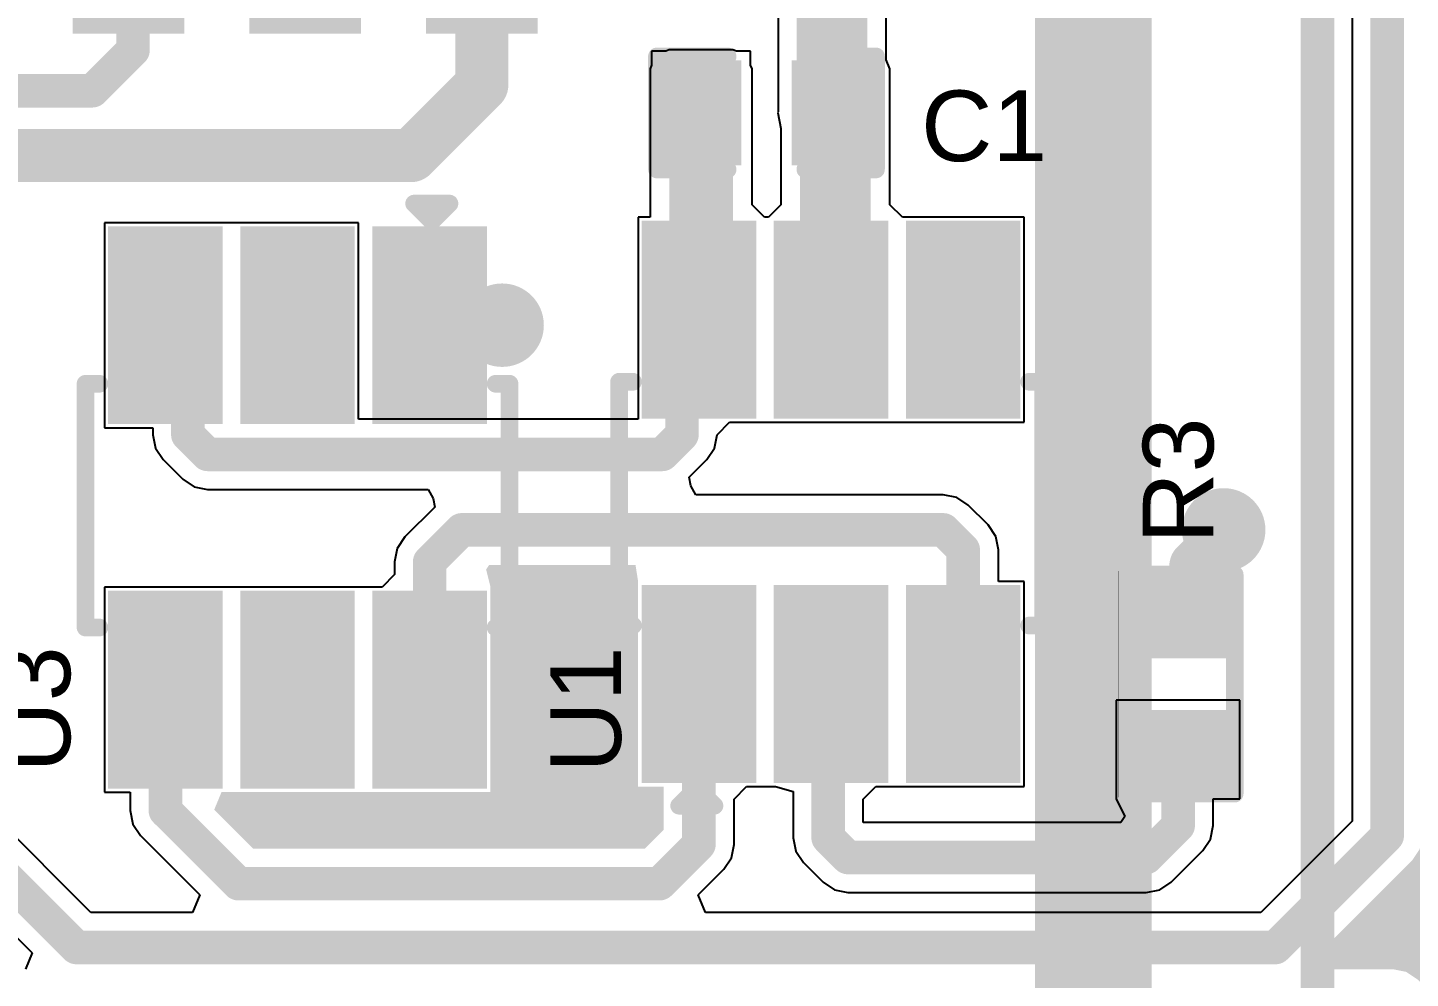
# Model space of a CAD drawing. Header units: inches. Extents: x -3 to 103, y 0 to 40.
# Drawn here: x 28.08 to 38.02, y 13.81 to 20.64 of the extents above; entities that cross this region are included whole.
import ezdxf

# ---------------------------------------------------------------- set-up
doc = ezdxf.new("R2010")
doc.units = ezdxf.units.IN
for name, color, linetype in [('Bottom Layer', 5, 'Continuous'), ('Bottom Solder', 6, 'Continuous'), ('Top Layer', 1, 'Continuous'), ('Top Overlay', 2, 'Continuous'), ('Top Paste', 8, 'Continuous'), ('Top Solder', 216, 'Continuous'), ('Via Holes', 16, 'Continuous')]:
    doc.layers.add(name, color=color, linetype=linetype)
doc.styles.add('Arial', font='', dxfattribs={"height": 0.2})
doc.styles.get('Arial').set_extended_font_data('Arial')

# ---------------------------------------------------------------- blocks, each defined once
blk = doc.blocks.new('SOT_23_6_22')
at = {"layer": 'Top Layer'}
for points in [[(-1.92, 1.26), (-0.7, 1.26), (-0.7, 0.64), (-1.92, 0.64)], [(0.7, 1.26), (1.92, 1.26), (1.92, 0.64), (0.7, 0.64)], [(-1.92, 0.31), (-0.7, 0.31), (-0.7, -0.31), (-1.92, -0.31)], [(0.7, 0.31), (1.92, 0.31), (1.92, -0.31), (0.7, -0.31)], [(-1.92, -0.64), (-0.7, -0.64), (-0.7, -1.26), (-1.92, -1.26)], [(0.7, -0.64), (1.92, -0.64), (1.92, -1.26), (0.7, -1.26)]]:
    blk.add_hatch(color=1, dxfattribs=at).paths.add_polyline_path(points)
at = {"layer": 'Top Paste'}
for points in [[(-1.92, 1.26), (-0.7, 1.26), (-0.7, 0.64), (-1.92, 0.64)], [(0.7, 1.26), (1.92, 1.26), (1.92, 0.64), (0.7, 0.64)], [(-1.92, 0.31), (-0.7, 0.31), (-0.7, -0.31), (-1.92, -0.31)], [(0.7, 0.31), (1.92, 0.31), (1.92, -0.31), (0.7, -0.31)], [(-1.92, -0.64), (-0.7, -0.64), (-0.7, -1.26), (-1.92, -1.26)], [(0.7, -0.64), (1.92, -0.64), (1.92, -1.26), (0.7, -1.26)]]:
    blk.add_hatch(color=8, dxfattribs=at).paths.add_polyline_path(points)
at = {"layer": 'Top Solder'}
for points in [[(-2.0216, 1.3616), (-0.5984, 1.3616), (-0.5984, 0.5384), (-2.0216, 0.5384)], [(0.5984, 1.3616), (2.0216, 1.3616), (2.0216, 0.5384), (0.5984, 0.5384)], [(-2.0216, 0.4116), (-0.5984, 0.4116), (-0.5984, -0.4116), (-2.0216, -0.4116)], [(0.5984, 0.4116), (2.0216, 0.4116), (2.0216, -0.4116), (0.5984, -0.4116)], [(-2.0216, -0.5384), (-0.5984, -0.5384), (-0.5984, -1.3616), (-2.0216, -1.3616)], [(0.5984, -0.5384), (2.0216, -0.5384), (2.0216, -1.3616), (0.5984, -1.3616)]]:
    blk.add_hatch(color=216, dxfattribs=at).paths.add_polyline_path(points)
at = {"layer": 'Top Overlay', "const_width": 0.127}
for points in [[(0.8636, 1.524), (-0.889, 1.524)], [(-0.889, 1.424), (-0.889, 1.524)], [(0.8636, 1.424), (0.8636, 1.524)], [(-2.0574, 0.9652), (-2.1844, 1.0922)], [(-2.1844, 0.8382), (-2.1844, 1.0922)], [(-2.1844, 0.8382), (-2.0574, 0.9652)], [(-0.889, -1.524), (-0.889, -1.424)], [(0.8636, -1.524), (0.8636, -1.424)], [(0.8636, -1.524), (-0.889, -1.524)]]:
    blk.add_lwpolyline(points, dxfattribs=at)
at = {"layer": 'Top Overlay', "const_width": 0.0635}
for points in [[(-0.9207, 1.524, 1), (-0.8572, 1.524, 1)], [(-0.9207, 1.524, 1), (-0.8572, 1.524, 1)], [(0.8318, 1.524, 1), (0.8953, 1.524, 1)], [(0.8318, 1.524, 1), (0.8953, 1.524, 1)], [(-0.9207, 1.424, 1), (-0.8572, 1.424, 1)], [(0.8318, 1.424, 1), (0.8953, 1.424, 1)], [(-2.2161, 1.0922, 1), (-2.1526, 1.0922, 1)], [(-2.2161, 1.0922, 1), (-2.1526, 1.0922, 1)], [(-2.0892, 0.9652, 1), (-2.0257, 0.9652, 1)], [(-2.0892, 0.9652, 1), (-2.0257, 0.9652, 1)], [(-2.2161, 0.8382, 1), (-2.1526, 0.8382, 1)], [(-2.2161, 0.8382, 1), (-2.1526, 0.8382, 1)], [(-0.9207, -1.424, 1), (-0.8572, -1.424, 1)], [(0.8318, -1.424, 1), (0.8953, -1.424, 1)], [(-0.9207, -1.524, 1), (-0.8572, -1.524, 1)], [(-0.9207, -1.524, 1), (-0.8572, -1.524, 1)], [(0.8318, -1.524, 1), (0.8953, -1.524, 1)], [(0.8318, -1.524, 1), (0.8953, -1.524, 1)]]:
    blk.add_lwpolyline(points, format="xyb", close=True, dxfattribs=at)
blk = doc.blocks.new('ESOP_8_23')
at = {"layer": 'Top Layer'}
for points in [[(-3.5085, 2.205), (-2.3085, 2.205), (-2.3085, 1.605), (-3.5085, 1.605)], [(2.3085, 2.205), (3.5085, 2.205), (3.5085, 1.605), (2.3085, 1.605)], [(-1.2, 1.65), (1.2, 1.65), (1.2, -1.65), (-1.2, -1.65)], [(-3.5085, 0.935), (-2.3085, 0.935), (-2.3085, 0.335), (-3.5085, 0.335)], [(2.3085, 0.935), (3.5085, 0.935), (3.5085, 0.335), (2.3085, 0.335)], [(-3.5085, -0.335), (-2.3085, -0.335), (-2.3085, -0.935), (-3.5085, -0.935)], [(2.3085, -0.335), (3.5085, -0.335), (3.5085, -0.935), (2.3085, -0.935)], [(-3.5085, -1.605), (-2.3085, -1.605), (-2.3085, -2.205), (-3.5085, -2.205)], [(2.3085, -1.605), (3.5085, -1.605), (3.5085, -2.205), (2.3085, -2.205)]]:
    blk.add_hatch(color=1, dxfattribs=at).paths.add_polyline_path(points)
at = {"layer": 'Top Paste'}
for points in [[(-3.5085, 2.205), (-2.3085, 2.205), (-2.3085, 1.605), (-3.5085, 1.605)], [(2.3085, 2.205), (3.5085, 2.205), (3.5085, 1.605), (2.3085, 1.605)], [(-1.2, 1.65), (1.2, 1.65), (1.2, -1.65), (-1.2, -1.65)], [(-3.5085, 0.935), (-2.3085, 0.935), (-2.3085, 0.335), (-3.5085, 0.335)], [(2.3085, 0.935), (3.5085, 0.935), (3.5085, 0.335), (2.3085, 0.335)], [(-3.5085, -0.335), (-2.3085, -0.335), (-2.3085, -0.935), (-3.5085, -0.935)], [(2.3085, -0.335), (3.5085, -0.335), (3.5085, -0.935), (2.3085, -0.935)], [(-3.5085, -1.605), (-2.3085, -1.605), (-2.3085, -2.205), (-3.5085, -2.205)], [(2.3085, -1.605), (3.5085, -1.605), (3.5085, -2.205), (2.3085, -2.205)]]:
    blk.add_hatch(color=8, dxfattribs=at).paths.add_polyline_path(points)
at = {"layer": 'Top Solder'}
for points in [[(-3.6101, 2.3066), (-2.2069, 2.3066), (-2.2069, 1.5034), (-3.6101, 1.5034)], [(2.2069, 2.3066), (3.6101, 2.3066), (3.6101, 1.5034), (2.2069, 1.5034)], [(-1.3016, 1.7516), (1.3016, 1.7516), (1.3016, -1.7516), (-1.3016, -1.7516)], [(-3.6101, 1.0366), (-2.2069, 1.0366), (-2.2069, 0.2334), (-3.6101, 0.2334)], [(2.2069, 1.0366), (3.6101, 1.0366), (3.6101, 0.2334), (2.2069, 0.2334)], [(-3.6101, -0.2334), (-2.2069, -0.2334), (-2.2069, -1.0366), (-3.6101, -1.0366)], [(2.2069, -0.2334), (3.6101, -0.2334), (3.6101, -1.0366), (2.2069, -1.0366)], [(-3.6101, -1.5034), (-2.2069, -1.5034), (-2.2069, -2.3066), (-3.6101, -2.3066)], [(2.2069, -1.5034), (3.6101, -1.5034), (3.6101, -2.3066), (2.2069, -2.3066)]]:
    blk.add_hatch(color=216, dxfattribs=at).paths.add_polyline_path(points)
at = {"layer": 'Top Overlay'}
for points, const_width in [([(-1.905, 2.5146), (-1.905, -2.5146)], 0.127), ([(-1.905, 2.5146), (1.8542, 2.5146)], 0.127), ([(1.8542, 2.5146), (1.8542, -2.5146)], 0.127), ([(-3.8772, 2.0494), (-3.8772, 1.7954)], 0.3), ([(-3.8772, 2.0494), (-3.7502, 1.9224)], 0.3), ([(-3.7502, 1.9224), (-3.8772, 1.7954)], 0.3), ([(-1.905, -2.5146), (1.8542, -2.5146)], 0.127)]:
    blk.add_lwpolyline(points, dxfattribs=dict(at, const_width=const_width))
for points, const_width in [([(-1.9367, 2.5146, 1), (-1.8733, 2.5146, 1)], 0.0635), ([(-1.9367, 2.5146, 1), (-1.8733, 2.5146, 1)], 0.0635), ([(1.8224, 2.5146, 1), (1.886, 2.5146, 1)], 0.0635), ([(1.8224, 2.5146, 1), (1.886, 2.5146, 1)], 0.0635), ([(-3.9522, 2.0494, 1), (-3.8022, 2.0494, 1)], 0.15), ([(-3.9522, 2.0494, 1), (-3.8022, 2.0494, 1)], 0.15), ([(-3.8252, 1.9224, 1), (-3.6752, 1.9224, 1)], 0.15), ([(-3.8252, 1.9224, 1), (-3.6752, 1.9224, 1)], 0.15), ([(-3.9522, 1.7954, 1), (-3.8022, 1.7954, 1)], 0.15), ([(-3.9522, 1.7954, 1), (-3.8022, 1.7954, 1)], 0.15), ([(-1.9367, -2.5146, 1), (-1.8733, -2.5146, 1)], 0.0635), ([(-1.9367, -2.5146, 1), (-1.8733, -2.5146, 1)], 0.0635), ([(1.8224, -2.5146, 1), (1.886, -2.5146, 1)], 0.0635), ([(1.8224, -2.5146, 1), (1.886, -2.5146, 1)], 0.0635)]:
    blk.add_lwpolyline(points, format="xyb", close=True, dxfattribs=dict(at, const_width=const_width))
blk = doc.blocks.new('SOT_23_6_24')
at = {"layer": 'Top Layer'}
for points in [[(-1.92, 1.26), (-0.7, 1.26), (-0.7, 0.64), (-1.92, 0.64)], [(0.7, 1.26), (1.92, 1.26), (1.92, 0.64), (0.7, 0.64)], [(-1.92, 0.31), (-0.7, 0.31), (-0.7, -0.31), (-1.92, -0.31)], [(0.7, 0.31), (1.92, 0.31), (1.92, -0.31), (0.7, -0.31)], [(-1.92, -0.64), (-0.7, -0.64), (-0.7, -1.26), (-1.92, -1.26)], [(0.7, -0.64), (1.92, -0.64), (1.92, -1.26), (0.7, -1.26)]]:
    blk.add_hatch(color=1, dxfattribs=at).paths.add_polyline_path(points)
at = {"layer": 'Top Paste'}
for points in [[(-1.92, 1.26), (-0.7, 1.26), (-0.7, 0.64), (-1.92, 0.64)], [(0.7, 1.26), (1.92, 1.26), (1.92, 0.64), (0.7, 0.64)], [(-1.92, 0.31), (-0.7, 0.31), (-0.7, -0.31), (-1.92, -0.31)], [(0.7, 0.31), (1.92, 0.31), (1.92, -0.31), (0.7, -0.31)], [(-1.92, -0.64), (-0.7, -0.64), (-0.7, -1.26), (-1.92, -1.26)], [(0.7, -0.64), (1.92, -0.64), (1.92, -1.26), (0.7, -1.26)]]:
    blk.add_hatch(color=8, dxfattribs=at).paths.add_polyline_path(points)
at = {"layer": 'Top Solder'}
for points in [[(-2.0216, 1.3616), (-0.5984, 1.3616), (-0.5984, 0.5384), (-2.0216, 0.5384)], [(0.5984, 1.3616), (2.0216, 1.3616), (2.0216, 0.5384), (0.5984, 0.5384)], [(-2.0216, 0.4116), (-0.5984, 0.4116), (-0.5984, -0.4116), (-2.0216, -0.4116)], [(0.5984, 0.4116), (2.0216, 0.4116), (2.0216, -0.4116), (0.5984, -0.4116)], [(-2.0216, -0.5384), (-0.5984, -0.5384), (-0.5984, -1.3616), (-2.0216, -1.3616)], [(0.5984, -0.5384), (2.0216, -0.5384), (2.0216, -1.3616), (0.5984, -1.3616)]]:
    blk.add_hatch(color=216, dxfattribs=at).paths.add_polyline_path(points)
at = {"layer": 'Top Overlay', "const_width": 0.127}
for points in [[(-0.889, 1.524), (0.8636, 1.524)], [(-0.889, 1.524), (-0.889, 1.424)], [(0.8636, 1.524), (0.8636, 1.424)], [(-2.1844, 1.0922), (-2.0574, 0.9652)], [(-2.1844, 1.0922), (-2.1844, 0.8382)], [(-2.0574, 0.9652), (-2.1844, 0.8382)], [(-0.889, -1.424), (-0.889, -1.524)], [(0.8636, -1.424), (0.8636, -1.524)], [(-0.889, -1.524), (0.8636, -1.524)]]:
    blk.add_lwpolyline(points, dxfattribs=at)
at = {"layer": 'Top Overlay', "const_width": 0.0635}
for points in [[(-0.9207, 1.524, 1), (-0.8572, 1.524, 1)], [(-0.9207, 1.524, 1), (-0.8572, 1.524, 1)], [(0.8318, 1.524, 1), (0.8953, 1.524, 1)], [(0.8318, 1.524, 1), (0.8953, 1.524, 1)], [(-0.9207, 1.424, 1), (-0.8572, 1.424, 1)], [(0.8318, 1.424, 1), (0.8953, 1.424, 1)], [(-2.2161, 1.0922, 1), (-2.1526, 1.0922, 1)], [(-2.2161, 1.0922, 1), (-2.1526, 1.0922, 1)], [(-2.0892, 0.9652, 1), (-2.0257, 0.9652, 1)], [(-2.0892, 0.9652, 1), (-2.0257, 0.9652, 1)], [(-2.2161, 0.8382, 1), (-2.1526, 0.8382, 1)], [(-2.2161, 0.8382, 1), (-2.1526, 0.8382, 1)], [(-0.9207, -1.424, 1), (-0.8572, -1.424, 1)], [(0.8318, -1.424, 1), (0.8953, -1.424, 1)], [(-0.9207, -1.524, 1), (-0.8572, -1.524, 1)], [(-0.9207, -1.524, 1), (-0.8572, -1.524, 1)], [(0.8318, -1.524, 1), (0.8953, -1.524, 1)], [(0.8318, -1.524, 1), (0.8953, -1.524, 1)]]:
    blk.add_lwpolyline(points, format="xyb", close=True, dxfattribs=at)
blk = doc.blocks.new('R___0402_73')
at = {"layer": 'Top Layer'}
for points in [[(-0.6985, -0.3175), (-0.6985, 0.3175), (-0.2413, 0.3175), (-0.2413, -0.3175)], [(0.2413, -0.3175), (0.2413, 0.3175), (0.6985, 0.3175), (0.6985, -0.3175)]]:
    blk.add_hatch(color=1, dxfattribs=at).paths.add_polyline_path(points)
at = {"layer": 'Top Paste'}
for points in [[(-0.6985, -0.3175), (-0.6985, 0.3175), (-0.2413, 0.3175), (-0.2413, -0.3175)], [(0.2413, -0.3175), (0.2413, 0.3175), (0.6985, 0.3175), (0.6985, -0.3175)]]:
    blk.add_hatch(color=8, dxfattribs=at).paths.add_polyline_path(points)
at = {"layer": 'Top Solder'}
for points in [[(-0.7535, -0.3725), (-0.7535, 0.3725), (-0.1863, 0.3725), (-0.1863, -0.3725)], [(0.1863, -0.3725), (0.1863, 0.3725), (0.7535, 0.3725), (0.7535, -0.3725)]]:
    blk.add_hatch(color=216, dxfattribs=at).paths.add_polyline_path(points)
at = {"layer": 'Top Overlay'}
for points, const_width in [([(-0.7874, -0.4064), (-0.7874, 0.4064)], 0.127), ([(0.7874, 0.4064), (-0.7874, 0.4064)], 0.127), ([(0.7874, -0.4064), (0.7874, 0.4064)], 0.127), ([(0.7874, -0.4064), (-0.7874, -0.4064)], 0.127), ([(0.8128, -0.4318), (-0.8128, -0.4318)], 0.00323)]:
    blk.add_lwpolyline(points, dxfattribs=dict(at, const_width=const_width))
for points, const_width in [([(-0.8191, 0.4064, 1), (-0.7556, 0.4064, 1)], 0.0635), ([(-0.8191, 0.4064, 1), (-0.7556, 0.4064, 1)], 0.0635), ([(0.7556, 0.4064, 1), (0.8191, 0.4064, 1)], 0.0635), ([(0.7556, 0.4064, 1), (0.8191, 0.4064, 1)], 0.0635), ([(-0.8191, -0.4064, 1), (-0.7556, -0.4064, 1)], 0.0635), ([(-0.8191, -0.4064, 1), (-0.7556, -0.4064, 1)], 0.0635), ([(0.7556, -0.4064, 1), (0.8191, -0.4064, 1)], 0.0635), ([(0.7556, -0.4064, 1), (0.8191, -0.4064, 1)], 0.0635), ([(-0.8136, -0.4318, 1), (-0.812, -0.4318, 1)], 0.00161), ([(0.812, -0.4318, 1), (0.8136, -0.4318, 1)], 0.00161)]:
    blk.add_lwpolyline(points, format="xyb", close=True, dxfattribs=dict(at, const_width=const_width))
blk = doc.blocks.new('____0402_134')
at = {"layer": 'Top Layer'}
for points in [[(-0.6985, -0.3175), (-0.6985, 0.3175), (-0.2413, 0.3175), (-0.2413, -0.3175)], [(0.2413, -0.3175), (0.2413, 0.3175), (0.6985, 0.3175), (0.6985, -0.3175)]]:
    blk.add_hatch(color=1, dxfattribs=at).paths.add_polyline_path(points)
at = {"layer": 'Top Paste'}
for points in [[(-0.6985, -0.3175), (-0.6985, 0.3175), (-0.2413, 0.3175), (-0.2413, -0.3175)], [(0.2413, -0.3175), (0.2413, 0.3175), (0.6985, 0.3175), (0.6985, -0.3175)]]:
    blk.add_hatch(color=8, dxfattribs=at).paths.add_polyline_path(points)
at = {"layer": 'Top Solder'}
for points in [[(-0.7585, -0.3775), (-0.7585, 0.3775), (-0.1813, 0.3775), (-0.1813, -0.3775)], [(0.1813, -0.3775), (0.1813, 0.3775), (0.7585, 0.3775), (0.7585, -0.3775)]]:
    blk.add_hatch(color=216, dxfattribs=at).paths.add_polyline_path(points)
at = {"layer": 'Top Overlay', "const_width": 0.127}
for points in [[(-0.2794, 0.4064), (-0.7874, 0.4064)], [(-0.7874, 0.4064), (-0.7874, -0.4064)], [(0.7874, 0.4064), (0.2794, 0.4064)], [(0.7874, 0.4064), (0.7874, -0.4064)], [(-0.2794, -0.4064), (-0.7874, -0.4064)], [(0.7874, -0.4064), (0.2794, -0.4064)]]:
    blk.add_lwpolyline(points, dxfattribs=at)
at = {"layer": 'Top Overlay', "const_width": 0.0635}
for points in [[(-0.8191, 0.4064, 1), (-0.7556, 0.4064, 1)], [(-0.8191, 0.4064, 1), (-0.7556, 0.4064, 1)], [(-0.3111, 0.4064, 1), (-0.2477, 0.4064, 1)], [(0.2477, 0.4064, 1), (0.3111, 0.4064, 1)], [(0.7556, 0.4064, 1), (0.8191, 0.4064, 1)], [(0.7556, 0.4064, 1), (0.8191, 0.4064, 1)], [(-0.8191, -0.4064, 1), (-0.7556, -0.4064, 1)], [(-0.8191, -0.4064, 1), (-0.7556, -0.4064, 1)], [(-0.3111, -0.4064, 1), (-0.2477, -0.4064, 1)], [(0.2477, -0.4064, 1), (0.3111, -0.4064, 1)], [(0.7556, -0.4064, 1), (0.8191, -0.4064, 1)], [(0.7556, -0.4064, 1), (0.8191, -0.4064, 1)]]:
    blk.add_lwpolyline(points, format="xyb", close=True, dxfattribs=at)

msp = doc.modelspace()

# ---------------------------------------------------------------- hatches: boundary and pattern name
at = {"layer": 'Bottom Layer'}
msp.add_hatch(color=5, dxfattribs=at).paths.add_polyline_path([(35.1863, 28.7703), (35.2913, 28.7001), (35.4152, 28.6755), (36.1587, 28.6755), (36.1587, 11.8445), (36.1587, 11.4196), (35.5298, 10.7908), (34.241, 10.7908), (34.241, 12.483), (34.2452, 12.5043), (34.2665, 12.5085), (34.6982, 12.5085), (35.3187, 13.129), (35.3187, 25.7571), (33.9651, 27.1107), (33.9517, 27.1306), (33.9471, 27.1542), (33.9471, 29.1206), (34.836, 29.1206)])
h = msp.add_hatch(color=5, dxfattribs=at)
edge = h.paths.add_edge_path()
edge.add_arc((31.4882, 18.5058), 0.3, 0, 360)
h = msp.add_hatch(color=5, dxfattribs=at)
edge = h.paths.add_edge_path()
edge.add_arc((36.6754, 17.0341), 0.3, 0, 360)
at = {"layer": 'Bottom Solder'}
h = msp.add_hatch(color=6, dxfattribs=at)
edge = h.paths.add_edge_path()
edge.add_arc((31.4882, 18.5058), 0.3, 0, 360)
h = msp.add_hatch(color=6, dxfattribs=at)
edge = h.paths.add_edge_path()
edge.add_arc((36.6754, 17.0341), 0.3, 0, 360)
at = {"layer": 'Top Layer'}
for points in [[(38.2733, 23.596), (38.2733, 19.939), (38.2911, 19.8498), (38.3416, 19.7742), (39.291, 18.8248), (39.3666, 18.7743), (39.4558, 18.7565), (40.047, 18.7565), (40.047, 18.4236), (40.047, 18.4126), (40.047, 18.2966), (40.047, 18.2856), (40.047, 18.0071), (39.823, 18.0071), (39.7135, 18.1166), (39.5565, 18.1816), (39.3867, 18.1816), (39.2297, 18.1166), (39.1096, 17.9965), (39.0446, 17.8395), (39.0446, 17.6697), (39.1096, 17.5127), (39.2297, 17.3926), (39.3867, 17.3276), (39.5565, 17.3276), (39.7135, 17.3926), (39.823, 17.5021), (40.047, 17.5021), (40.047, 17.1536), (40.047, 17.1426), (40.047, 17.0266), (40.047, 17.0156), (40.047, 16.6578), (39.7117, 16.6578), (39.6022, 16.7673), (39.4452, 16.8323), (39.2754, 16.8323), (39.1184, 16.7673), (38.9983, 16.6472), (38.9333, 16.4902), (38.9333, 16.3204), (38.9983, 16.1634), (39.1184, 16.0433), (39.2754, 15.9783), (39.4452, 15.9783), (39.6022, 16.0433), (39.7117, 16.1528), (40.047, 16.1528), (40.047, 15.8836), (40.047, 15.8726), (40.047, 15.7566), (40.047, 15.7456), (40.047, 14.6136), (40.047, 14.6026), (40.047, 14.4866), (40.047, 14.4756), (40.047, 14.1717), (39.823, 14.1717), (39.7135, 14.2812), (39.5565, 14.3462), (39.3867, 14.3462), (39.2297, 14.2812), (39.1096, 14.1611), (39.0446, 14.0041), (39.0446, 13.8343), (39.1096, 13.6773), (39.2297, 13.5572), (39.3867, 13.4922), (39.5565, 13.4922), (39.7135, 13.5572), (39.823, 13.6667), (40.047, 13.6667), (40.047, 13.3436), (40.047, 13.3326), (40.047, 13.2166), (40.047, 13.2056), (40.047, 12.8756), (38.9956, 12.8756), (38.0693, 13.8019), (37.9874, 13.8567), (37.8908, 13.8759), (37.4148, 13.8759), (37.3662, 13.9932), (38.0293, 14.6563), (38.0841, 14.7383), (38.1033, 14.8349), (38.1033, 23.6316), (38.1463, 23.6619)], [(32.6901, 18.4234), (33.1473, 18.4234), (33.1473, 20.3492), (32.6901, 20.3492)], [(33.6299, 18.5454), (34.1379, 18.5454), (34.1379, 20.3492), (33.6299, 20.3492)], [(32.466, 16.6624), (32.466, 16.6546), (32.466, 15.1884), (32.6505, 15.1884), (32.6505, 14.8776), (32.5161, 14.7432), (29.6969, 14.7432), (29.4183, 15.0218), (29.4709, 15.1488), (29.5806, 15.1488), (29.6316, 15.1488), (30.4036, 15.1488), (30.5306, 15.1488), (30.5816, 15.1488), (31.4046, 15.1488), (31.4046, 16.6228), (31.4046, 16.6228), (31.3731, 16.7498), (31.3943, 16.7816), (32.4472, 16.7816)]]:
    msp.add_hatch(color=1, dxfattribs=at).paths.add_polyline_path(points)
h = msp.add_hatch(color=1, dxfattribs=at)
edge = h.paths.add_edge_path()
edge.add_arc((31.4882, 18.5058), 0.3, 0, 360)
h = msp.add_hatch(color=1, dxfattribs=at)
edge = h.paths.add_edge_path()
edge.add_arc((36.6754, 17.0341), 0.3, 0, 360)
at = {"layer": 'Via Holes'}
h = msp.add_hatch(color=7, dxfattribs=at)
edge = h.paths.add_edge_path()
edge.add_arc((31.4882, 18.5058), 0.15, 0, 360)
h = msp.add_hatch(color=7, dxfattribs=at)
edge = h.paths.add_edge_path()
edge.add_arc((36.6754, 17.0341), 0.15, 0, 360)

# ---------------------------------------------------------------- linework, layer by layer
at = {"layer": 'Bottom Layer', "const_width": 0.2413}
msp.add_lwpolyline([(37.3501, 12.2539), (37.3501, 22.2577)], dxfattribs=at)
at = {"layer": 'Top Layer'}
for p, q in [((37.5983, 23.7082), (37.5983, 14.9395)), ((33.4719, 23.4338), (33.4719, 20.041)), ((34.2488, 20.4132), (34.2488, 23.2729)), ((32.6901, 20.4866), (32.6648, 20.4762)), ((33.1473, 20.4866), (32.6901, 20.4866)), ((33.1725, 20.4762), (33.1473, 20.4866)), ((32.6648, 20.4762), (32.5631, 20.4762)), ((32.5631, 20.4762), (32.5631, 20.3744)), ((33.2743, 20.4762), (33.1725, 20.4762)), ((33.2743, 20.3744), (33.2743, 20.4762)), ((34.2753, 20.3492), (34.2488, 20.4132)), ((32.5631, 20.3744), (32.5526, 20.3492)), ((32.5526, 20.3492), (32.5526, 19.2824)), ((33.2847, 20.3492), (33.2743, 20.3744)), ((33.2847, 19.3722), (33.2847, 20.3492)), ((34.2753, 19.3701), (34.2753, 20.3492)), ((33.4719, 20.041), (33.47, 20.0317)), ((33.47, 20.0317), (33.4924, 19.9191)), ((33.4924, 19.9191), (33.4924, 19.3722)), ((33.3745, 19.2824), (33.2847, 19.3722)), ((33.4924, 19.3722), (33.4026, 19.2824)), ((34.366, 19.2824), (34.2753, 19.3701)), ((29.5046, 19.2428), (28.6306, 19.2428)), ((28.6306, 19.2428), (28.6306, 17.7688)), ((29.5806, 19.2428), (29.5046, 19.2428)), ((29.5046, 19.2428), (29.5046, 19.2428)), ((30.4546, 19.2428), (29.5806, 19.2428)), ((29.5806, 19.2428), (29.5806, 19.2428)), ((30.4546, 17.8293), (30.4546, 19.2428)), ((32.5526, 19.2824), (32.466, 19.2824)), ((32.466, 19.2824), (32.466, 17.8293)), ((33.4026, 19.2824), (33.3745, 19.2824)), ((34.417, 19.2824), (34.366, 19.2824)), ((35.24, 19.2824), (34.417, 19.2824)), ((35.24, 17.8084), (35.24, 19.2824)), ((32.466, 17.8293), (30.4546, 17.8293)), ((33.0335, 17.7186), (33.1233, 17.8084)), ((33.1233, 17.8084), (33.416, 17.8084)), ((33.416, 17.8084), (33.467, 17.8084)), ((33.467, 17.8084), (34.239, 17.8084)), ((34.239, 17.8084), (34.366, 17.8084)), ((34.366, 17.8084), (34.417, 17.8084)), ((34.417, 17.8084), (35.24, 17.8084)), ((28.6306, 17.7688), (28.9767, 17.7688)), ((28.9767, 17.7688), (28.9767, 17.7182)), ((28.9767, 17.7182), (28.9959, 17.6215)), ((33.0143, 17.6215), (33.0335, 17.7182)), ((33.0335, 17.7182), (33.0335, 17.7186)), ((28.9959, 17.6215), (29.0507, 17.5396)), ((32.9595, 17.5396), (33.0143, 17.6215)), ((29.0507, 17.5396), (29.192, 17.3983)), ((32.8335, 17.4136), (32.9595, 17.5396)), ((29.192, 17.3983), (29.2739, 17.3435)), ((32.8442, 17.351), (32.8335, 17.4136)), ((29.2739, 17.3435), (29.3706, 17.3243)), ((29.3706, 17.3243), (30.9572, 17.3243)), ((30.9572, 17.3243), (30.9927, 17.26)), ((32.8797, 17.2866), (32.8442, 17.351)), ((31.0034, 17.1973), (30.7891, 16.983)), ((30.9927, 17.26), (31.0034, 17.1973)), ((34.6599, 17.2866), (32.8797, 17.2866)), ((34.7565, 17.2674), (34.6599, 17.2866)), ((34.8384, 17.2126), (34.7565, 17.2674)), ((34.9815, 17.0695), (34.8384, 17.2126)), ((35.0363, 16.9876), (34.9815, 17.0695)), ((30.7343, 16.9011), (30.7151, 16.8044)), ((30.7891, 16.983), (30.7343, 16.9011)), ((35.0555, 16.891), (35.0363, 16.9876)), ((30.7151, 16.8044), (30.7151, 16.7126)), ((35.0555, 16.6624), (35.0555, 16.891)), ((30.7151, 16.7126), (30.6253, 16.6228)), ((29.4536, 16.6228), (28.6306, 16.6228)), ((28.6306, 16.6228), (28.6306, 15.1488)), ((29.5046, 16.6228), (29.4536, 16.6228)), ((29.6316, 16.6228), (29.5046, 16.6228)), ((30.4036, 16.6228), (29.6316, 16.6228)), ((30.4546, 16.6228), (30.4036, 16.6228)), ((30.6253, 16.6228), (30.4546, 16.6228)), ((35.24, 16.6624), (35.0555, 16.6624)), ((35.24, 15.1884), (35.24, 16.6624)), ((36.7926, 15.8111), (35.9036, 15.8111)), ((35.9036, 15.8111), (35.9036, 15.0999)), ((36.7926, 15.0999), (36.7926, 15.8111)), ((28.5327, 14.2842), (27.1888, 15.6281)), ((26.9057, 15.197), (28.1096, 13.9932)), ((28.6306, 15.1488), (28.8151, 15.1488)), ((28.8151, 15.1488), (28.8151, 15.0155)), ((33.1555, 15.0986), (33.2453, 15.1884)), ((33.2453, 15.1884), (33.416, 15.1884)), ((33.416, 15.1884), (33.4527, 15.1884)), ((33.4527, 15.1884), (33.5797, 15.1539)), ((33.5797, 15.1539), (33.5797, 14.8203)), ((34.0847, 15.0986), (34.1745, 15.1884)), ((34.1745, 15.1884), (34.366, 15.1884)), ((34.366, 15.1884), (34.417, 15.1884)), ((34.417, 15.1884), (35.24, 15.1884)), ((28.8151, 15.0155), (28.8343, 14.9188)), ((33.1555, 14.773), (33.1555, 15.0986)), ((34.0847, 14.9314), (34.0847, 15.0986)), ((35.9036, 15.0999), (35.9036, 15.0999)), ((35.9036, 15.0999), (35.9646, 14.9729)), ((36.6006, 14.9078), (36.6006, 15.0999)), ((36.6006, 15.0999), (36.7926, 15.0999)), ((28.8343, 14.9188), (28.8891, 14.8369)), ((35.9358, 14.9314), (34.0847, 14.9314)), ((35.9646, 14.9729), (35.9358, 14.9314)), ((37.5983, 14.9395), (36.943, 14.2842)), ((28.8891, 14.8369), (29.3147, 14.4112)), ((33.5797, 14.8203), (33.5989, 14.7236)), ((36.5266, 14.7293), (36.5814, 14.8112)), ((36.5814, 14.8112), (36.6006, 14.9078)), ((33.1363, 14.6764), (33.1555, 14.773)), ((33.5989, 14.7236), (33.6537, 14.6417)), ((36.2978, 14.5004), (36.5266, 14.7293)), ((33.0815, 14.5944), (33.1363, 14.6764)), ((33.6537, 14.6417), (33.795, 14.5004)), ((32.8983, 14.4112), (33.0815, 14.5944)), ((33.795, 14.5004), (33.8769, 14.4456)), ((33.8769, 14.4456), (33.9736, 14.4264)), ((33.9736, 14.4264), (36.1192, 14.4264)), ((36.1192, 14.4264), (36.2159, 14.4456)), ((36.2159, 14.4456), (36.2978, 14.5004)), ((29.3147, 14.4112), (29.2621, 14.2842)), ((32.9509, 14.2842), (32.8983, 14.4112)), ((29.2621, 14.2842), (28.5327, 14.2842)), ((36.943, 14.2842), (32.9509, 14.2842)), ((28.1096, 13.9932), (28.0609, 13.8759))]:
    msp.add_line(p, q, dxfattribs=at)
for points, const_width in [([(37.8508, 14.8349), (37.8508, 24.0596)], 0.2413), ([(33.8603, 20.0335), (33.8603, 23.4338)], 0.508), ([(28.8347, 20.4833), (28.8347, 21.2713)], 0.2413), ([(31.3421, 20.231), (31.3421, 21.0039)], 0.381), ([(28.5426, 20.1912), (28.8347, 20.4833)], 0.2413), ([(30.8362, 19.725), (31.3421, 20.231)], 0.381), ([(26.1806, 20.1912), (28.5426, 20.1912)], 0.2413), ([(33.8585, 20.0317), (33.8603, 20.0335)], 0.508), ([(25.5901, 19.725), (30.8362, 19.725)], 0.381), ([(29.0676, 18.5058), (29.2292, 18.3442)], 0.2413), ([(30.9676, 18.5058), (31.4882, 18.5058)], 0.2413), ([(32.781, 18.4234), (32.903, 18.5454)], 0.2413), ([(32.781, 17.7182), (32.781, 18.4234)], 0.2413), ([(29.2292, 17.7182), (29.2292, 18.3442)], 0.2413), ([(29.2292, 17.7182), (29.3706, 17.5768)], 0.2413), ([(32.6396, 17.5768), (32.781, 17.7182)], 0.2413), ([(29.3706, 17.5768), (32.6396, 17.5768)], 0.2413), ([(36.6754, 16.9748), (36.6754, 17.0341)], 0.381), ([(30.9676, 16.8044), (31.1973, 17.0341)], 0.2413), ([(31.1973, 17.0341), (34.6599, 17.0341)], 0.2413), ([(34.6599, 17.0341), (34.803, 16.891)], 0.2413), ([(36.4751, 16.7745), (36.6754, 16.9748)], 0.381), ([(34.803, 15.9254), (34.803, 16.891)], 0.2413), ([(30.9676, 15.8858), (30.9676, 16.8044)], 0.2413), ([(36.4751, 16.4334), (36.4751, 16.7745)], 0.381), ([(36.437, 16.3953), (36.4751, 16.4334)], 0.381), ([(36.3481, 16.3953), (36.437, 16.3953)], 0.381), ([(29.0676, 15.0155), (29.0676, 15.8858)], 0.2413), ([(32.903, 14.773), (32.903, 15.9254)], 0.2413), ([(33.8322, 15.9046), (33.853, 15.9254)], 0.2413), ([(33.8322, 14.8203), (33.8322, 15.9046)], 0.2413), ([(27.0103, 15.4496), (28.4281, 14.0317)], 0.2413), ([(36.3481, 14.9078), (36.3481, 15.4555)], 0.2413), ([(29.0676, 15.0155), (29.5924, 14.4907)], 0.2413), ([(36.1192, 14.6789), (36.3481, 14.9078)], 0.2413), ([(33.8322, 14.8203), (33.9736, 14.6789)], 0.2413), ([(37.0476, 14.0317), (37.8508, 14.8349)], 0.2413), ([(32.6207, 14.4907), (32.903, 14.773)], 0.2413), ([(33.9736, 14.6789), (36.1192, 14.6789)], 0.2413), ([(29.5924, 14.4907), (32.6207, 14.4907)], 0.2413), ([(28.4281, 14.0317), (37.0476, 14.0317)], 0.2413)]:
    msp.add_lwpolyline(points, dxfattribs=dict(at, const_width=const_width))
for points, const_width in [([(28.7744, 20.4833, 1), (28.895, 20.4833, 1)], 0.1206), ([(28.7744, 20.4833, 1), (28.895, 20.4833, 1)], 0.1206), ([(31.2469, 20.231, 1), (31.4374, 20.231, 1)], 0.1905), ([(31.2469, 20.231, 1), (31.4374, 20.231, 1)], 0.1905), ([(28.4823, 20.1912, 1), (28.6029, 20.1912, 1)], 0.1206), ([(28.4823, 20.1912, 1), (28.6029, 20.1912, 1)], 0.1206), ([(33.7315, 20.0317, 1), (33.9855, 20.0317, 1)], 0.254), ([(33.7333, 20.0335, 1), (33.9873, 20.0335, 1)], 0.254), ([(33.7333, 20.0335, 1), (33.9873, 20.0335, 1)], 0.254), ([(30.7409, 19.725, 1), (30.9314, 19.725, 1)], 0.1905), ([(30.7409, 19.725, 1), (30.9314, 19.725, 1)], 0.1905), ([(29.0073, 18.5058, 1), (29.1279, 18.5058, 1)], 0.1206), ([(30.9073, 18.5058, 1), (31.0279, 18.5058, 1)], 0.1206), ([(31.4279, 18.5058, 1), (31.5485, 18.5058, 1)], 0.1206), ([(32.8427, 18.5454, 1), (32.9633, 18.5454, 1)], 0.1206), ([(32.7206, 18.4234, 1), (32.8413, 18.4234, 1)], 0.1206), ([(32.7206, 18.4234, 1), (32.8413, 18.4234, 1)], 0.1206), ([(29.1689, 18.3442, 1), (29.2896, 18.3442, 1)], 0.1206), ([(29.1689, 18.3442, 1), (29.2896, 18.3442, 1)], 0.1206), ([(29.1689, 17.7182, 1), (29.2896, 17.7182, 1)], 0.1206), ([(29.1689, 17.7182, 1), (29.2896, 17.7182, 1)], 0.1206), ([(32.7206, 17.7182, 1), (32.8413, 17.7182, 1)], 0.1206), ([(32.7206, 17.7182, 1), (32.8413, 17.7182, 1)], 0.1206), ([(29.3103, 17.5768, 1), (29.4309, 17.5768, 1)], 0.1206), ([(29.3103, 17.5768, 1), (29.4309, 17.5768, 1)], 0.1206), ([(32.5793, 17.5768, 1), (32.6999, 17.5768, 1)], 0.1206), ([(32.5793, 17.5768, 1), (32.6999, 17.5768, 1)], 0.1206), ([(36.5802, 17.0341, 1), (36.7707, 17.0341, 1)], 0.1905), ([(31.1369, 17.0341, 1), (31.2576, 17.0341, 1)], 0.1206), ([(31.1369, 17.0341, 1), (31.2576, 17.0341, 1)], 0.1206), ([(34.5996, 17.0341, 1), (34.7202, 17.0341, 1)], 0.1206), ([(34.5996, 17.0341, 1), (34.7202, 17.0341, 1)], 0.1206), ([(36.5802, 16.9748, 1), (36.7707, 16.9748, 1)], 0.1905), ([(36.5802, 16.9748, 1), (36.7707, 16.9748, 1)], 0.1905), ([(34.7427, 16.891, 1), (34.8633, 16.891, 1)], 0.1206), ([(34.7427, 16.891, 1), (34.8633, 16.891, 1)], 0.1206), ([(30.9073, 16.8044, 1), (31.0279, 16.8044, 1)], 0.1206), ([(30.9073, 16.8044, 1), (31.0279, 16.8044, 1)], 0.1206), ([(36.3799, 16.7745, 1), (36.5704, 16.7745, 1)], 0.1905), ([(36.3799, 16.7745, 1), (36.5704, 16.7745, 1)], 0.1905), ([(36.3799, 16.4334, 1), (36.5704, 16.4334, 1)], 0.1905), ([(36.3799, 16.4334, 1), (36.5704, 16.4334, 1)], 0.1905), ([(36.2529, 16.3953, 1), (36.4434, 16.3953, 1)], 0.1905), ([(36.3418, 16.3953, 1), (36.5323, 16.3953, 1)], 0.1905), ([(36.3418, 16.3953, 1), (36.5323, 16.3953, 1)], 0.1905), ([(29.0073, 15.8858, 1), (29.1279, 15.8858, 1)], 0.1206), ([(30.9073, 15.8858, 1), (31.0279, 15.8858, 1)], 0.1206), ([(32.8427, 15.9254, 1), (32.9633, 15.9254, 1)], 0.1206), ([(33.7719, 15.9046, 1), (33.8925, 15.9046, 1)], 0.1206), ([(33.7719, 15.9046, 1), (33.8925, 15.9046, 1)], 0.1206), ([(33.7927, 15.9254, 1), (33.9133, 15.9254, 1)], 0.1206), ([(34.7427, 15.9254, 1), (34.8633, 15.9254, 1)], 0.1206), ([(36.2878, 15.4555, 1), (36.4084, 15.4555, 1)], 0.1206), ([(29.0073, 15.0155, 1), (29.1279, 15.0155, 1)], 0.1206), ([(29.0073, 15.0155, 1), (29.1279, 15.0155, 1)], 0.1206), ([(36.2878, 14.9078, 1), (36.4084, 14.9078, 1)], 0.1206), ([(36.2878, 14.9078, 1), (36.4084, 14.9078, 1)], 0.1206), ([(33.7719, 14.8203, 1), (33.8925, 14.8203, 1)], 0.1206), ([(33.7719, 14.8203, 1), (33.8925, 14.8203, 1)], 0.1206), ([(37.7905, 14.8349, 1), (37.9111, 14.8349, 1)], 0.1206), ([(37.7905, 14.8349, 1), (37.9111, 14.8349, 1)], 0.1206), ([(32.8427, 14.773, 1), (32.9633, 14.773, 1)], 0.1206), ([(32.8427, 14.773, 1), (32.9633, 14.773, 1)], 0.1206), ([(33.9132, 14.6789, 1), (34.0339, 14.6789, 1)], 0.1206), ([(33.9132, 14.6789, 1), (34.0339, 14.6789, 1)], 0.1206), ([(36.0589, 14.6789, 1), (36.1795, 14.6789, 1)], 0.1206), ([(36.0589, 14.6789, 1), (36.1795, 14.6789, 1)], 0.1206), ([(29.532, 14.4907, 1), (29.6527, 14.4907, 1)], 0.1206), ([(29.532, 14.4907, 1), (29.6527, 14.4907, 1)], 0.1206), ([(32.5604, 14.4907, 1), (32.681, 14.4907, 1)], 0.1206), ([(32.5604, 14.4907, 1), (32.681, 14.4907, 1)], 0.1206), ([(28.3678, 14.0317, 1), (28.4885, 14.0317, 1)], 0.1206), ([(28.3678, 14.0317, 1), (28.4885, 14.0317, 1)], 0.1206), ([(36.9873, 14.0317, 1), (37.108, 14.0317, 1)], 0.1206), ([(36.9873, 14.0317, 1), (37.108, 14.0317, 1)], 0.1206)]:
    msp.add_lwpolyline(points, format="xyb", close=True, dxfattribs=dict(at, const_width=const_width))

# ---------------------------------------------------------------- block references
for name, p, rotation in [('ESOP_8_23', (29.4371, 24.2124), 90), ('____0402_134', (33.3886, 20.0317), 180), ('SOT_23_6_22', (30.0176, 17.1958), 270), ('SOT_23_6_24', (33.853, 17.2354), 90), ('R___0402_73', (36.3481, 15.9254), 270)]:
    msp.add_blockref(name, p, dxfattribs=dict(rotation=rotation))

# ---------------------------------------------------------------- texts
at = {"layer": 'Top Overlay', "style": 'Arial'}
msp.add_text('C1', height=0.508, dxfattribs=at).set_placement((34.4999, 19.6851))
for s, p in [('R3', (36.602, 16.9346)), ('U3', (28.3834, 15.2895)), ('U1', (32.3426, 15.2895))]:
    msp.add_text(s, height=0.508, rotation=90, dxfattribs=at).set_placement(p)

doc.saveas('drawing.dxf')
